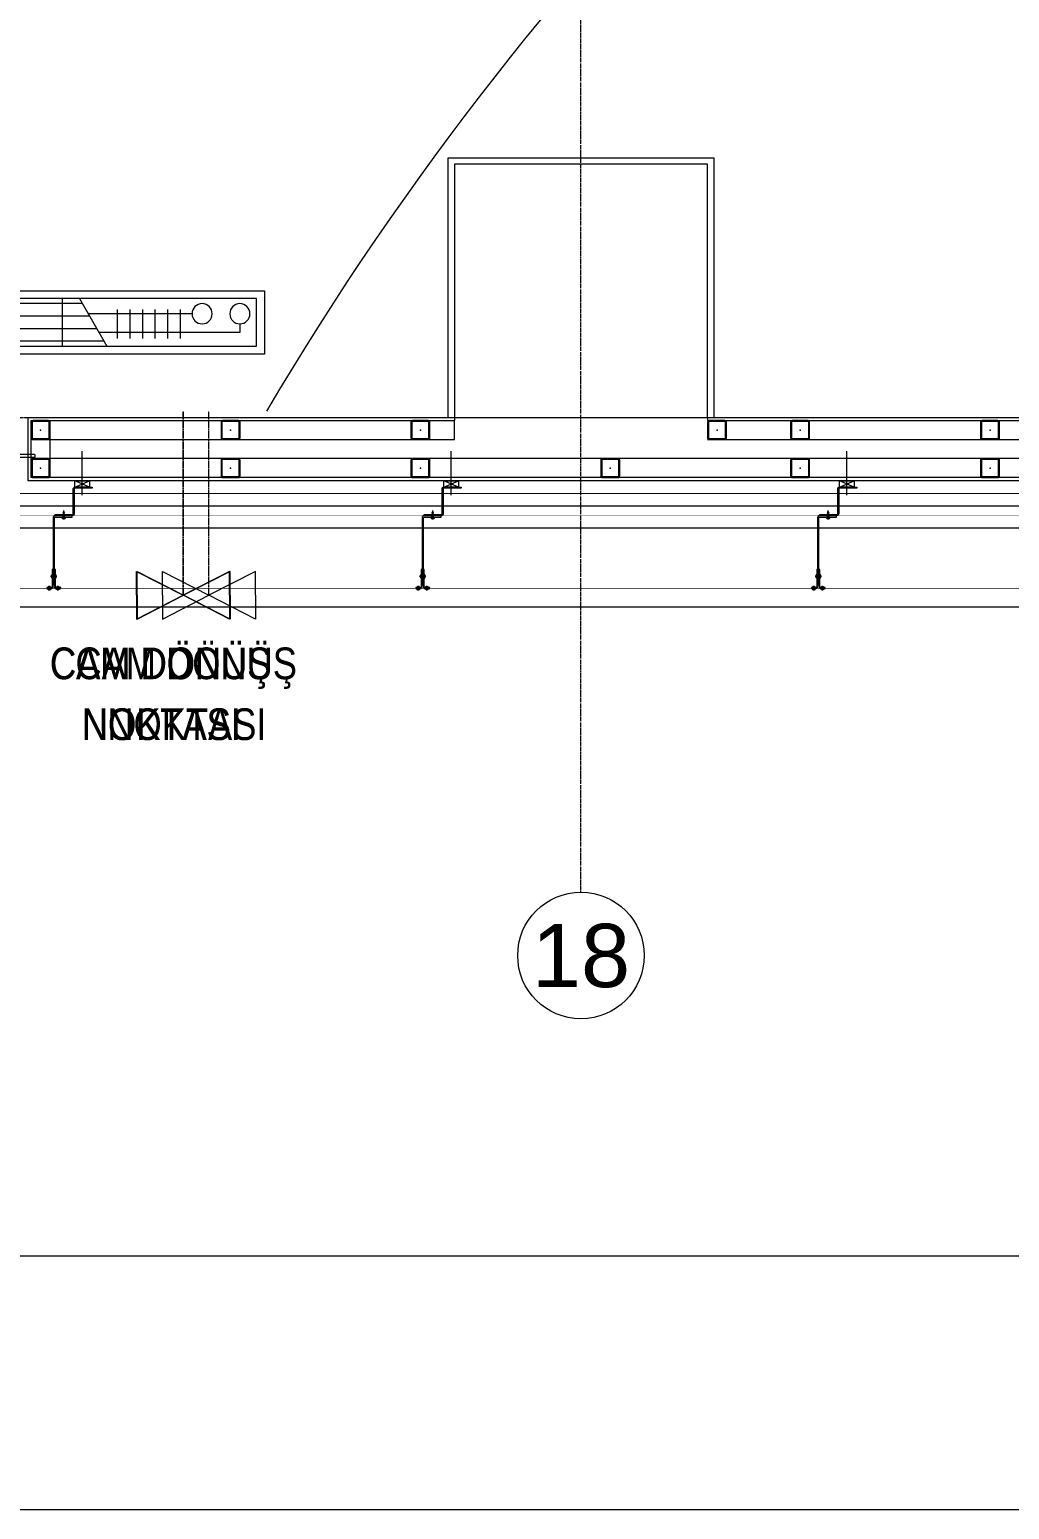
# Model space of a CAD drawing. Extents: x -1133 to 23780, y -1311 to 8245.
# Drawn here: x 9793.3 to 10102.9, y 0 to 467.5 of the extents above; entities that cross this region are included whole.
import ezdxf
from ezdxf.enums import TextEntityAlignment as Align

# ---------------------------------------------------------------- set-up
doc = ezdxf.new("R2010")
doc.units = 0
doc.header["$MEASUREMENT"] = 0
for name, pattern in [('DASHDOT2', [0.5, 0.25, -0.125, 0, -0.125]), ('DASHED2', [0.375, 0.25, -0.125]), ('DOT2', [0.125, 0, -0.125]), ('HIDDEN', [0.375, 0.25, -0.125])]:
    doc.linetypes.add(name, pattern=pattern)
doc.layers.get('0').update_dxf_attribs({"color": 9, "lineweight": 9})
for name, color, linetype, lineweight in [('01', 9, 'Continuous', 9), ('06C', 9, 'Continuous', 9), ('06D', 9, 'Continuous', 9), ('10', 9, 'Continuous', 9), ('11', 9, 'Continuous', 9), ('14', 9, 'Continuous', 9), ('20', 9, 'DOT2', 9), ('21', 9, 'Continuous', 9), ('24', 9, 'DASHDOT2', 9), ('32', 9, 'Continuous', 9), ('33', 9, 'BATTING', 9), ('35', 9, 'Continuous', 9), ('40A', 9, 'Continuous', 9)]:
    doc.layers.add(name, color=color, linetype=linetype, lineweight=lineweight)
doc.styles.add('Arial', font='arial.ttf', dxfattribs={"height": 2.5})
doc.styles.add('MuuM_TEXT-STANDART', font='ARIALN.TTF')
doc.linetypes.add('BATTING', pattern='A,0.0001,-0.1,[134,ltypeshp.shx,S=0.1,R=0,X=-0.1,Y=0],-0.2,[134,ltypeshp.shx,S=0.1,R=180,X=0.1,Y=0],-0.1', length=0.4001)

# ---------------------------------------------------------------- blocks, each defined once
blk = doc.blocks.new('p-konvektor_audi')
for p, q in [((250, 89.48), (0, 89.47)), ((250, 89.47), (0, 89.48)), ((0, 89.48), (0, 69.47)), ((250, 69.47), (250, 89.47)), ((199.29, 85.44), (2.49, 85.42)), ((16.61, 71.95), (16.6, 86.99)), ((30.73, 71.95), (30.72, 86.99)), ((44.85, 71.95), (44.84, 86.99)), ((58.96, 71.95), (58.96, 86.99)), ((73.08, 71.95), (73.08, 86.99)), ((87.2, 71.95), (87.2, 86.99)), ((101.32, 71.95), (101.32, 86.99)), ((115.44, 71.95), (115.44, 86.99)), ((129.56, 71.95), (129.56, 86.99)), ((143.68, 71.95), (143.68, 86.98)), ((157.8, 71.95), (157.8, 86.98)), ((171.92, 71.94), (171.92, 86.98)), ((186.04, 71.94), (186.04, 86.98)), ((191.48, 71.95), (200.19, 86.99)), ((203.55, 84.5), (203.55, 75.36)), ((207.52, 84.5), (207.52, 75.36)), ((211.5, 84.5), (211.5, 75.36)), ((215.48, 84.5), (215.48, 75.36)), ((219.45, 84.5), (219.45, 75.36)), ((223.43, 84.5), (223.43, 75.36)), ((196.99, 81.46), (2.49, 81.45)), ((242.21, 82.69), (197.7, 82.69)), ((242.21, 79.91), (242.21, 82.69)), ((194.68, 77.48), (2.49, 77.47)), ((227.1, 76.72), (194.25, 76.73)), ((192.38, 73.51), (2.49, 73.49)), ((0, 69.47), (250, 69.47))]:
    blk.add_line(p, q)
for points in [[(250, 89.47), (0, 89.47), (0, 69.47), (250, 69.47)], [(247.51, 86.99), (247.51, 71.95), (2.49, 71.95), (2.49, 86.99)]]:
    blk.add_lwpolyline(points, close=True)
for centre in [(230.28, 76.72), (242.21, 76.72)]:
    blk.add_circle(centre, 3.18)
blk = doc.blocks.new('p-kolon_80x80')
blk.add_lwpolyline([(-40, -40), (40, -40), (40, 40), (-40, 40)], close=True)
blk = doc.blocks.new('p- alum kaplama profil')
at = {"lineweight": 13}
blk.add_lwpolyline([(7.12, 12.59), (7.12, 26.49)], dxfattribs=at)
at = {"lineweight": 18}
blk.add_lwpolyline([(4.09, 6.16), (-1.41, 6.16), (-1.41, 6.46), (4.09, 6.46, 0.414214), (4.29, 6.66), (4.29, 14.66, -0.414214), (4.79, 15.16), (10.29, 15.16), (10.29, 14.86), (4.79, 14.86, 0.414214), (4.59, 14.66), (4.59, 6.66, -0.414214)], format="xyb", close=True, dxfattribs=at)
at = {"lineweight": 5}
blk.add_lwpolyline([(9.44, 15.16), (4.79, 15.16), (4.79, 17.16), (9.44, 17.16)], close=True, dxfattribs=at)
for points in [[(4.79, 15.16), (9.44, 17.16)], [(9.44, 15.16), (4.79, 17.16)]]:
    blk.add_lwpolyline(points, dxfattribs=at)
blk.add_lwpolyline([(-2.06, 5.56), (-2.06, -2.34), (-2.06, -15.69), (-1.66, -15.69), (-1.66, -2.34), (-1.66, 5.56), (-1.66, 5.56), (-1.66, 5.57), (-1.66, 5.57), (-1.66, 5.58), (-1.66, 5.58), (-1.65, 5.59), (-1.65, 5.59), (-1.65, 5.59), (-1.65, 5.6), (-1.65, 5.6), (-1.64, 5.61), (-1.64, 5.61), (-1.64, 5.62), (-1.64, 5.62), (-1.63, 5.62), (-1.63, 5.63), (-1.63, 5.63), (-1.62, 5.63), (-1.62, 5.64), (-1.61, 5.64), (-1.61, 5.64), (-1.61, 5.64), (-1.6, 5.65), (-1.6, 5.65), (-1.59, 5.65), (-1.59, 5.65), (-1.58, 5.65), (-1.58, 5.65), (-1.57, 5.66), (-1.57, 5.66), (-1.56, 5.66), (-1.56, 5.66), (3.94, 5.66), (3.94, 6.06), (-1.56, 6.06), (-1.58, 6.06), (-1.61, 6.05), (-1.63, 6.05), (-1.66, 6.05), (-1.68, 6.04), (-1.7, 6.03), (-1.73, 6.03), (-1.75, 6.02), (-1.77, 6.01), (-1.79, 6), (-1.82, 5.99), (-1.84, 5.97), (-1.86, 5.96), (-1.88, 5.94), (-1.89, 5.93), (-1.91, 5.91), (-1.93, 5.89), (-1.95, 5.87), (-1.96, 5.85), (-1.97, 5.83), (-1.99, 5.81), (-2, 5.79), (-2.01, 5.77), (-2.02, 5.75), (-2.03, 5.72), (-2.04, 5.7), (-2.04, 5.68), (-2.05, 5.65), (-2.05, 5.63), (-2.06, 5.61), (-2.06, 5.58)], close=True)
blk.add_lwpolyline([(-1.66, -2.34), (-2.06, -2.34)])
for points in [[(-2.36, -10.84), (-2.36, -16.39), (-2.36, -16.39, -0.414214), (-2.51, -16.54), (-2.51, -16.54), (-4.06, -16.54), (-4.06, -16.84), (-2.51, -16.84), (-2.51, -16.84, 0.414214), (-2.06, -16.39), (-2.06, -10.84)], [(-1.36, -10.84), (-1.66, -10.84), (-1.66, -16.39, 0.414214), (-1.21, -16.84), (-1.21, -16.84), (0.34, -16.84), (0.34, -16.54), (-1.21, -16.54), (-1.21, -16.54, -0.414214), (-1.36, -16.39), (-1.36, -16.39)]]:
    blk.add_lwpolyline(points, format="xyb", close=True)
for points in [[(0.67, 5.66, -10), (1.91, 5.66, -10)], [(0.67, 5.66, -10), (0.67, 5.64, -10), (0.67, 5.62, -10), (0.67, 5.6, -10), (0.68, 5.58, -10), (0.68, 5.56, -10), (0.69, 5.54, -10), (0.69, 5.52, -10), (0.7, 5.5, -10), (0.7, 5.48, -10), (0.71, 5.46, -10), (0.72, 5.45, -10), (0.73, 5.43, -10), (0.74, 5.41, -10), (0.75, 5.4, -10), (0.76, 5.38, -10), (0.77, 5.36, -10), (0.79, 5.35, -10), (0.8, 5.33, -10), (0.81, 5.32, -10), (0.83, 5.31, -10), (0.84, 5.29, -10), (0.86, 5.28, -10), (0.87, 5.27, -10), (0.89, 5.26, -10), (0.91, 5.25, -10), (0.92, 5.24, -10), (0.94, 5.23, -10), (0.96, 5.22, -10), (0.98, 5.21, -10), (1, 5.21, -10), (1.02, 5.2, -10), (1.03, 5.2, -10)], [(0.96, 5.66, -10), (0.97, 5.66, -10), (0.97, 5.66, -10), (0.97, 5.66, -10), (0.98, 5.66, -10), (0.98, 5.66, -10), (0.99, 5.66, -10), (0.99, 5.66, -10), (1, 5.66, -10), (1, 5.67, -10), (1, 5.67, -10), (1.01, 5.67, -10), (1.01, 5.67, -10), (1.01, 5.67, -10), (1.02, 5.68, -10), (1.02, 5.68, -10), (1.02, 5.68, -10), (1.03, 5.69, -10), (1.03, 5.69, -10), (1.03, 5.69, -10), (1.04, 5.7, -10), (1.04, 5.7, -10), (1.04, 5.7, -10), (1.04, 5.71, -10), (1.04, 5.71, -10), (1.05, 5.72, -10), (1.05, 5.72, -10), (1.05, 5.72, -10), (1.05, 5.73, -10), (1.05, 5.73, -10), (1.05, 5.74, -10), (1.05, 5.74, -10), (1.05, 5.75, -10)], [(1.61, 6.87, -10), (0.98, 6.96, -10)], [(1.33, 5.85, -10), (0.98, 5.88, -10)], [(1.56, 7.05, -10), (1.02, 7.13, -10)], [(1.03, 5.2, -10), (1.04, 5.2, -10), (1.05, 5.19, -10), (1.05, 5.19, -10), (1.06, 5.19, -10), (1.06, 5.19, -10), (1.07, 5.19, -10), (1.07, 5.19, -10), (1.08, 5.19, -10), (1.08, 5.19, -10), (1.09, 5.19, -10), (1.09, 5.18, -10), (1.1, 5.18, -10), (1.1, 5.18, -10), (1.11, 5.18, -10), (1.11, 5.18, -10), (1.12, 5.18, -10), (1.12, 5.18, -10), (1.13, 5.18, -10), (1.13, 5.18, -10), (1.14, 5.18, -10), (1.15, 5.18, -10), (1.15, 5.18, -10), (1.16, 5.17, -10), (1.16, 5.17, -10), (1.17, 5.17, -10), (1.17, 5.17, -10), (1.18, 5.17, -10), (1.18, 5.17, -10), (1.19, 5.17, -10), (1.19, 5.17, -10), (1.2, 5.17, -10), (1.2, 5.17, -10)], [(1.05, 6.91, -10), (1.29, 7.56, -10)], [(1.05, 5.83, -10), (1.05, 6.01, -10)], [(1.05, 5.75, -10), (1.05, 5.83, -10)], [(1.2, 5.17, -10), (1.2, 5.2, -10)], [(1.38, 5.2, -10), (1.2, 5.2, -10)], [(1.29, 4.93, -10), (1.29, 7.8, -10)], [(1.53, 6.82, -10), (1.29, 7.56, -10)], [(1.29, 6.16, -10), (1.29, 6.26, -10)], [(1.38, 5.17, -10), (1.38, 5.2, -10)], [(1.38, 5.17, -10), (1.38, 5.17, -10), (1.39, 5.17, -10), (1.39, 5.17, -10), (1.4, 5.17, -10), (1.41, 5.17, -10), (1.41, 5.17, -10), (1.42, 5.17, -10), (1.42, 5.17, -10), (1.43, 5.17, -10), (1.43, 5.18, -10), (1.44, 5.18, -10), (1.44, 5.18, -10), (1.45, 5.18, -10), (1.45, 5.18, -10), (1.46, 5.18, -10), (1.46, 5.18, -10), (1.47, 5.18, -10), (1.47, 5.18, -10), (1.48, 5.18, -10), (1.48, 5.18, -10), (1.49, 5.18, -10), (1.5, 5.19, -10), (1.5, 5.19, -10), (1.51, 5.19, -10), (1.51, 5.19, -10), (1.52, 5.19, -10), (1.52, 5.19, -10), (1.53, 5.19, -10), (1.53, 5.19, -10), (1.54, 5.19, -10), (1.54, 5.2, -10), (1.55, 5.2, -10)], [(1.53, 5.75, -10), (1.53, 5.92, -10)], [(1.53, 5.75, -10), (1.53, 5.74, -10), (1.53, 5.74, -10), (1.53, 5.73, -10), (1.53, 5.73, -10), (1.53, 5.72, -10), (1.54, 5.72, -10), (1.54, 5.72, -10), (1.54, 5.71, -10), (1.54, 5.71, -10), (1.54, 5.7, -10), (1.54, 5.7, -10), (1.55, 5.7, -10), (1.55, 5.69, -10), (1.55, 5.69, -10), (1.55, 5.69, -10), (1.56, 5.68, -10), (1.56, 5.68, -10), (1.56, 5.68, -10), (1.57, 5.67, -10), (1.57, 5.67, -10), (1.58, 5.67, -10), (1.58, 5.67, -10), (1.58, 5.67, -10), (1.59, 5.66, -10), (1.59, 5.66, -10), (1.6, 5.66, -10), (1.6, 5.66, -10), (1.6, 5.66, -10), (1.61, 5.66, -10), (1.61, 5.66, -10), (1.62, 5.66, -10), (1.62, 5.66, -10)], [(1.55, 5.2, -10), (1.57, 5.2, -10), (1.59, 5.21, -10), (1.6, 5.21, -10), (1.62, 5.22, -10), (1.64, 5.23, -10), (1.66, 5.24, -10), (1.68, 5.25, -10), (1.69, 5.26, -10), (1.71, 5.27, -10), (1.73, 5.28, -10), (1.74, 5.29, -10), (1.76, 5.31, -10), (1.77, 5.32, -10), (1.78, 5.33, -10), (1.8, 5.35, -10), (1.81, 5.36, -10), (1.82, 5.38, -10), (1.83, 5.4, -10), (1.84, 5.41, -10), (1.85, 5.43, -10), (1.86, 5.45, -10), (1.87, 5.46, -10), (1.88, 5.48, -10), (1.89, 5.5, -10), (1.89, 5.52, -10), (1.9, 5.54, -10), (1.9, 5.56, -10), (1.9, 5.58, -10), (1.91, 5.6, -10), (1.91, 5.62, -10), (1.91, 5.64, -10), (1.91, 5.66, -10)], [(-2.86, -13.04, 0), (-0.86, -13.04, 0)], [(-2.36, -12.52, 0), (-2.4, -12.53, 0), (-2.43, -12.56, 0), (-2.47, -12.58, 0), (-2.5, -12.6, 0), (-2.53, -12.63, 0), (-2.56, -12.66, 0), (-2.59, -12.69, 0), (-2.61, -12.73, 0), (-2.63, -12.76, 0), (-2.65, -12.8, 0), (-2.67, -12.84, 0), (-2.68, -12.88, 0), (-2.69, -12.92, 0), (-2.7, -12.96, 0), (-2.71, -13, 0), (-2.71, -13.04, 0), (-2.71, -13.08, 0), (-2.7, -13.13, 0), (-2.69, -13.17, 0), (-2.68, -13.21, 0), (-2.67, -13.25, 0), (-2.65, -13.28, 0), (-2.63, -13.32, 0), (-2.61, -13.36, 0), (-2.59, -13.39, 0), (-2.56, -13.42, 0), (-2.53, -13.45, 0), (-2.5, -13.48, 0), (-2.47, -13.51, 0), (-2.43, -13.53, 0), (-2.4, -13.55, 0), (-2.36, -13.57, 0)], [(-2.36, -13.04, 0), (-2.36, -12.52, 0)], [(-2.36, -13.04, 0), (-2.36, -12.73, 0)], [(-2.36, -12.73, 0), (-2.36, -13.04, 0)], [(-1.36, -12.73, 0), (-2.36, -12.73, 0)], [(-2.36, -13.04, 0), (-2.36, -13.36, 0)], [(-2.36, -13.04, 0), (-2.36, -13.57, 0)], [(-2.36, -13.36, 0), (-2.36, -13.04, 0)], [(-1.36, -13.36, 0), (-2.36, -13.36, 0)], [(-1.36, -13.04, 0), (-1.36, -12.37, 0)], [(-1.36, -13.72, 0), (-1.32, -13.68, 0), (-1.29, -13.65, 0), (-1.26, -13.61, 0), (-1.23, -13.58, 0), (-1.2, -13.54, 0), (-1.18, -13.5, 0), (-1.16, -13.45, 0), (-1.14, -13.41, 0), (-1.12, -13.37, 0), (-1.1, -13.32, 0), (-1.09, -13.28, 0), (-1.08, -13.23, 0), (-1.07, -13.18, 0), (-1.06, -13.14, 0), (-1.06, -13.09, 0), (-1.06, -13.04, 0), (-1.06, -12.99, 0), (-1.06, -12.95, 0), (-1.07, -12.9, 0), (-1.08, -12.85, 0), (-1.09, -12.81, 0), (-1.1, -12.76, 0), (-1.12, -12.72, 0), (-1.14, -12.67, 0), (-1.16, -12.63, 0), (-1.18, -12.59, 0), (-1.2, -12.55, 0), (-1.23, -12.51, 0), (-1.26, -12.47, 0), (-1.29, -12.43, 0), (-1.32, -12.4, 0), (-1.36, -12.37, 0)], [(-1.36, -13.04, 0), (-1.36, -13.72, 0)], [(-3.84, -17.04, 0), (-3.81, -17.07, 0), (-3.78, -17.1, 0), (-3.75, -17.12, 0), (-3.72, -17.15, 0), (-3.69, -17.17, 0), (-3.66, -17.19, 0), (-3.62, -17.21, 0), (-3.59, -17.23, 0), (-3.55, -17.24, 0), (-3.52, -17.26, 0), (-3.48, -17.27, 0), (-3.44, -17.28, 0), (-3.4, -17.28, 0), (-3.36, -17.29, 0), (-3.32, -17.29, 0), (-3.29, -17.29, 0), (-3.25, -17.29, 0), (-3.21, -17.29, 0), (-3.17, -17.28, 0), (-3.13, -17.28, 0), (-3.09, -17.27, 0), (-3.06, -17.26, 0), (-3.02, -17.24, 0), (-2.98, -17.23, 0), (-2.95, -17.21, 0), (-2.91, -17.19, 0), (-2.88, -17.17, 0), (-2.85, -17.15, 0), (-2.82, -17.12, 0), (-2.79, -17.1, 0), (-2.76, -17.07, 0), (-2.73, -17.04, 0)], [(-3.29, -17.04, 0), (-3.84, -17.04, 0)], [(-2.85, -16.54, 0), (-2.86, -16.51, 0), (-2.87, -16.47, 0), (-2.89, -16.44, 0), (-2.91, -16.41, 0), (-2.93, -16.38, 0), (-2.96, -16.35, 0), (-2.98, -16.33, 0), (-3.01, -16.31, 0), (-3.04, -16.29, 0), (-3.07, -16.27, 0), (-3.11, -16.25, 0), (-3.14, -16.24, 0), (-3.18, -16.23, 0), (-3.21, -16.22, 0), (-3.25, -16.22, 0), (-3.29, -16.22, 0), (-3.32, -16.22, 0), (-3.36, -16.22, 0), (-3.39, -16.23, 0), (-3.43, -16.24, 0), (-3.46, -16.25, 0), (-3.5, -16.27, 0), (-3.53, -16.29, 0), (-3.56, -16.31, 0), (-3.59, -16.33, 0), (-3.61, -16.35, 0), (-3.64, -16.38, 0), (-3.66, -16.41, 0), (-3.68, -16.44, 0), (-3.7, -16.47, 0), (-3.71, -16.51, 0), (-3.73, -16.54, 0)], [(-3.29, -16.54, 0), (-3.73, -16.54, 0)], [(-3.29, -16.54, 0), (-3.55, -16.54, 0)], [(-3.55, -16.54, 0), (-3.29, -16.54, 0)], [(-3.55, -17.04, 0), (-3.55, -16.54, 0)], [(-3.29, -17.54, 0), (-3.29, -16.04, 0)], [(-3.29, -16.54, 0), (-2.85, -16.54, 0)], [(-3.29, -16.54, 0), (-3.03, -16.54, 0)], [(-3.03, -16.54, 0), (-3.29, -16.54, 0)], [(-3.29, -17.04, 0), (-2.73, -17.04, 0)], [(-3.03, -17.04, 0), (-3.03, -16.54, 0)], [(-0.56, -17.04, 0), (-1.11, -17.04, 0)], [(0, -17.04, 0), (-0.03, -17.07, 0), (-0.06, -17.1, 0), (-0.09, -17.12, 0), (-0.12, -17.15, 0), (-0.15, -17.17, 0), (-0.18, -17.19, 0), (-0.22, -17.21, 0), (-0.25, -17.23, 0), (-0.29, -17.24, 0), (-0.33, -17.26, 0), (-0.36, -17.27, 0), (-0.4, -17.28, 0), (-0.44, -17.28, 0), (-0.48, -17.29, 0), (-0.52, -17.29, 0), (-0.56, -17.29, 0), (-0.59, -17.29, 0), (-0.63, -17.29, 0), (-0.67, -17.28, 0), (-0.71, -17.28, 0), (-0.75, -17.27, 0), (-0.79, -17.26, 0), (-0.82, -17.24, 0), (-0.86, -17.23, 0), (-0.89, -17.21, 0), (-0.93, -17.19, 0), (-0.96, -17.17, 0), (-0.99, -17.15, 0), (-1.02, -17.12, 0), (-1.05, -17.1, 0), (-1.08, -17.07, 0), (-1.11, -17.04, 0)], [(-1, -16.54, 0), (-0.98, -16.51, 0), (-0.97, -16.47, 0), (-0.95, -16.44, 0), (-0.93, -16.41, 0), (-0.91, -16.38, 0), (-0.88, -16.35, 0), (-0.86, -16.33, 0), (-0.83, -16.31, 0), (-0.8, -16.29, 0), (-0.77, -16.27, 0), (-0.73, -16.25, 0), (-0.7, -16.24, 0), (-0.66, -16.23, 0), (-0.63, -16.22, 0), (-0.59, -16.22, 0), (-0.56, -16.22, 0), (-0.52, -16.22, 0), (-0.48, -16.22, 0), (-0.45, -16.23, 0), (-0.41, -16.24, 0), (-0.38, -16.25, 0), (-0.34, -16.27, 0), (-0.31, -16.29, 0), (-0.28, -16.31, 0), (-0.25, -16.33, 0), (-0.23, -16.35, 0), (-0.2, -16.38, 0), (-0.18, -16.41, 0), (-0.16, -16.44, 0), (-0.14, -16.47, 0), (-0.13, -16.51, 0), (-0.12, -16.54, 0)], [(-0.56, -16.54, 0), (-1, -16.54, 0)], [(-0.56, -16.54, 0), (-0.82, -16.54, 0)], [(-0.82, -16.54, 0), (-0.56, -16.54, 0)], [(-0.82, -17.04, 0), (-0.82, -16.54, 0)], [(-0.56, -17.54, 0), (-0.56, -16.04, 0)], [(-0.56, -16.54, 0), (-0.3, -16.54, 0)], [(-0.56, -16.54, 0), (-0.12, -16.54, 0)], [(-0.3, -16.54, 0), (-0.56, -16.54, 0)], [(-0.56, -17.04, 0), (0, -17.04, 0)], [(-0.3, -17.04, 0), (-0.3, -16.54, 0)]]:
    blk.add_polyline3d(points)
blk = doc.blocks.new('0_aks')
at = {"linetype": 'Continuous'}
blk.add_circle((0, 0), 2, dxfattribs=at)
at = {"style": 'Arial'}
blk.add_attdef('AKS', text='', height=2, dxfattribs=at).set_placement((0, 0), align=Align.MIDDLE_CENTER)
blk = doc.blocks.new('p-cam dönüş noktası')
at = {"layer": '21', "elevation": 0}
for points in [[(-26.5, 56.83), (-34.04, 56.83), (-26.5, 42.14)], [(-26.5, 56.83), (-18.95, 56.83), (-26.5, 42.14)], [(-26.5, 27.45), (-34.04, 27.45), (-26.5, 42.14)], [(-26.5, 27.45), (-18.95, 27.45), (-26.5, 42.14)]]:
    blk.add_lwpolyline(points, dxfattribs=at)
at = {"layer": '21', "linetype": 'DASHED2', "elevation": 0}
blk.add_lwpolyline([(-26.5, 42.14), (-84.7, 42.14)], dxfattribs=at)
at = {"layer": '21', "style": 'MuuM_TEXT-STANDART'}
for s, p in [('CAM DÖNÜŞ ', (0, 0)), ('NOKTASI', (19.23, 10.07))]:
    blk.add_text(s, height=10, rotation=90, dxfattribs=at).set_placement(p)
blk = doc.blocks.new('prf-60x60')
for points in [[(-2.5, -6), (2.5, -6, 0.414214), (3, -5.5), (3, -0.5, 0.414214), (2.5, 0), (-2.5, 0, 0.414214), (-3, -0.5), (-3, -5.5, 0.414214)], [(-2.5, -5.7), (2.5, -5.7, 0.414214), (2.7, -5.5), (2.7, -0.5, 0.414214), (2.5, -0.3), (-2.5, -0.3, 0.414214), (-2.7, -0.5), (-2.7, -5.5, 0.414214)]]:
    blk.add_lwpolyline(points, format="xyb", close=True)
at = {"color": 252}
blk.add_point((0, -3), dxfattribs=at)

msp = doc.modelspace()

# ---------------------------------------------------------------- linework, layer by layer
at = {"layer": '06C'}
msp.add_lwpolyline([(10767.5, 906.95), (10767.5, 906.95), (10767.5, 285), (9765.58, 285)], dxfattribs=at)
at = {"layer": '06D'}
for points in [[(10735.5, 906.65), (10735.5, 317), (9765.58, 317)], [(10742.5, 906.65), (10742.5, 906.65), (10742.5, 310), (9765.88, 310)], [(10714.5, 425), (10714.5, 880.77), (10720.5, 880.77), (10720.5, 332), (9799.76, 332), (9799.76, 338), (9927.5, 338), (9927.5, 344)], [(10007.5, 338), (10627, 338)]]:
    msp.add_lwpolyline(points, dxfattribs=at)
at = {"layer": '10'}
for points, const_width in [([(10761.5, 906.95), (10761.5, 291), (9765.58, 291)], 0.2), ([(10738.5, 906.65), (10738.5, 314), (9765.58, 314)], 0.1)]:
    msp.add_lwpolyline(points, dxfattribs=dict(at, const_width=const_width))
msp.add_lwpolyline([(9781.96, 333.35), (9794.78, 333.35), (9794.96, 333.22), (9794.96, 332.48), (9794.78, 332.35), (9781.96, 332.35)], dxfattribs=at)
at = {"layer": '11'}
msp.add_lwpolyline([(10707.5, 887.77), (10727.5, 887.77), (10727.5, 325), (9792.76, 325), (9792.76, 345), (10707.5, 345)], close=True, dxfattribs=at)
for points in [[(10708.5, 425), (10708.5, 886.77), (10726.5, 886.77), (10726.5, 326), (9793.76, 326), (9793.76, 344), (9927.5, 344)], [(9927.5, 345), (9927.5, 344)], [(10007.5, 344), (10627.5, 344), (10627.5, 345)], [(10007.5, 345), (10007.5, 344)]]:
    msp.add_lwpolyline(points, dxfattribs=at)
at = {"layer": '14'}
msp.add_lwpolyline([(9925.5, 345), (9925.5, 427), (10009.5, 427), (10009.5, 345)], dxfattribs=at)
at = {"layer": '20', "linetype": 'HIDDEN', "lineweight": 0}
msp.add_lwpolyline([(9468.15, 347.65, -0.306499), (10707.5, 1186.14, -0.306499)], format="xyb", dxfattribs=at)
msp.add_arc((10707.5, -149.03), 1144.79, 90, 155.56908, dxfattribs=at)
at = {"layer": '24'}
for points in [[(9967.5, 195), (9967.5, 4035)], [(6827.5, 345), (11027.5, 345)]]:
    msp.add_lwpolyline(points, dxfattribs=at)
at = {"layer": '33', "ltscale": 0.4}
msp.add_lwpolyline([(9773.88, 320.98), (10731.53, 321.02), (10731.5, 897.1), (10731.5, 897.1)], dxfattribs=at)
at = {"layer": '35'}
msp.add_arc((10707.5, -149.03), 975, 90.11753, 149.41968, dxfattribs=at)
at = {"layer": '40A'}
for points in [[(11890, 4205), (5945, 4205), (5945, 0), (11890, 0)], [(11350.06, 80), (6025, 80), (6025, 4125), (11350.06, 4125)]]:
    msp.add_lwpolyline(points, close=True, dxfattribs=at)

# ---------------------------------------------------------------- block references
at = {"rotation": 270}
for p in [(9799.64, 262.3), (9799.77, 262.3), (9807.77, 262.3)]:
    msp.add_blockref('p-cam dönüş noktası', p, dxfattribs=at)
at = {"layer": '01'}
msp.add_blockref('p-kolon_80x80', (9967.5, 385), dxfattribs=at)
at = {"layer": '10', "rotation": 270}
for p in [(9799.76, 341), (9859.76, 341), (9919.76, 341), (10013.5, 341), (10039.76, 341), (10099.76, 341), (9799.76, 329), (9859.76, 329), (9919.76, 329), (9979.76, 329), (10039.76, 329), (10099.76, 329)]:
    msp.add_blockref('prf-60x60', p, dxfattribs=at)
at = {"layer": '10'}
for p in [(9802.77, 307.84), (9919.36, 307.84), (10044.36, 307.84)]:
    msp.add_blockref('p- alum kaplama profil', p, dxfattribs=at)
at = {"layer": '24', "xscale": 10, "yscale": 10, "zscale": 10}
msp.add_blockref('0_aks', (9967.5, 175), dxfattribs=at).add_auto_attribs({'AKS': '18'})
at = {"layer": '32', "xscale": -1, "rotation": 180}
msp.add_blockref('p-konvektor_audi', (9617.5, 454.48), dxfattribs=at)

doc.saveas('drawing.dxf')
